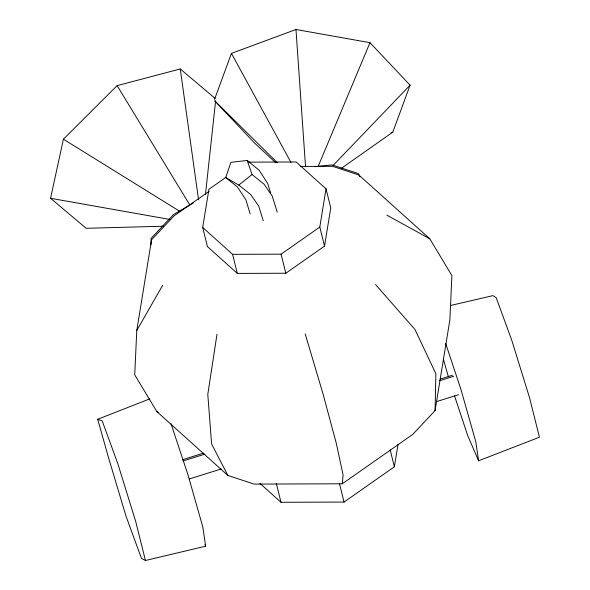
<?xml version="1.0" encoding="UTF-8"?>
<svg xmlns="http://www.w3.org/2000/svg" width="590" height="590" viewBox="0 0 590 590"><rect width="100%" height="100%" fill="white"/><g stroke="black" fill="none" stroke-linecap="round" stroke-linejoin="round"><path stroke-width="0.89" d="M150.959 244.85L151.106 238.397L173.497 214.546L193.262 203.019M151.534 241.62L151.578 239.776L173.969 215.925L209.162 191.271M151.578 239.776L136.769 330.489L134.734 374.82L156.844 411.591L227.865 475.452L254.084 484.095L342.288 483.785L412.668 434.469L435.059 410.618L435.877 373.765L414.991 329.515L375.579 284.609M342.288 483.785L343.107 475.046L336.344 443.503L323.032 393.943L305.2 333.918M205.453 194.427L215.63 100.787M216.995 334.228L207.791 394.349L211.604 443.938L227.865 475.452M248.545 162.147L296.136 161.977L326.034 188.859L330.754 207.931L324.522 246.119L285.811 273.236L237.305 273.406L207.415 246.524L202.695 227.452L208.926 189.272L226.044 177.273M324.522 246.119L319.802 227.039L326.034 188.859M259.851 483.284L280.988 502.289L344.051 502.068L394.363 466.815L398.051 444.248M435.059 410.618L449.868 319.905L451.903 275.574L429.793 238.803L358.779 174.942L332.554 166.306L300.399 166.417M163.408 226.213L86.155 228.293L50.57 198.284L63.403 139.188L117.115 85.631L180.26 68.971L215.136 98.383M250.16 213.868L245.897 199.818L237.534 187.089L225.697 177.531L230.911 162.316L247.203 160.465L259.217 170.333L267.698 183.475L270.685 193.07M214.517 99.43L231.45 53.373L295.974 29.5L369.974 42.672L410.087 85.167L392.837 132.086L341.204 168.467M318.18 166.395L369.974 42.672M136.769 330.489L162.641 285.354M333.121 165.436L410.087 85.167M225.697 177.531L238.766 185.09L252.055 174.544L247.203 160.465M202.695 227.452L232.585 254.334L281.091 254.165L319.802 227.039M171.019 423.753L187.996 474.869L202.82 527.01L205.652 546.185L145.45 560.5L141.445 558.361L125.95 515.977L108.523 457.7L97.719 419.269L149.676 398.914M454.529 395.89L467.767 435.737L478.593 460.775L539.43 437.22L529.599 397.859L511.685 340.046L496.19 297.662L492.879 295.627L450.79 305.45M391.118 132.721L392.837 132.086M182.509 459.721L203.602 453.12M440.074 379.127L452.382 375.277M182.989 460.997L204.966 454.116M439.675 380.675L453.74 376.28M189.486 478.903L221.132 468.998M436.504 401.613L458.474 394.732M314.824 166.675L332.082 164.927L358.307 173.563L359.974 176.794M50.57 198.284L169.942 219.465M97.719 419.269L102.21 420.935L117.705 463.327L135.612 521.132L145.45 560.5M386.915 215.18L429.793 238.803M156.844 411.591L158.43 412.469M63.403 139.188L179.721 211.301M238.766 185.09L250.603 194.435L258.737 206.131L263.229 220.682M252.055 174.544L263.995 184.08L272.204 196.028L277.256 212.142M275.633 162.715L254.32 142.78L214.826 100.949M214.856 100.927L277.447 162.825M117.115 85.631L189.729 204.848M231.45 53.373L291.025 162.508M204.929 544.511L205.652 546.185M445.686 343.542L460.945 389.459L475.761 441.608L478.593 460.775M443.356 359.059L448.378 376.737M390.16 449.823L394.363 466.815M339.405 483.291L344.051 502.068M281.091 254.165L285.811 273.236M232.585 254.334L237.305 273.406M276.341 483.512L280.988 502.289M180.26 68.971L198.557 199.767M295.974 29.5L305.539 166.793"/></g></svg>
